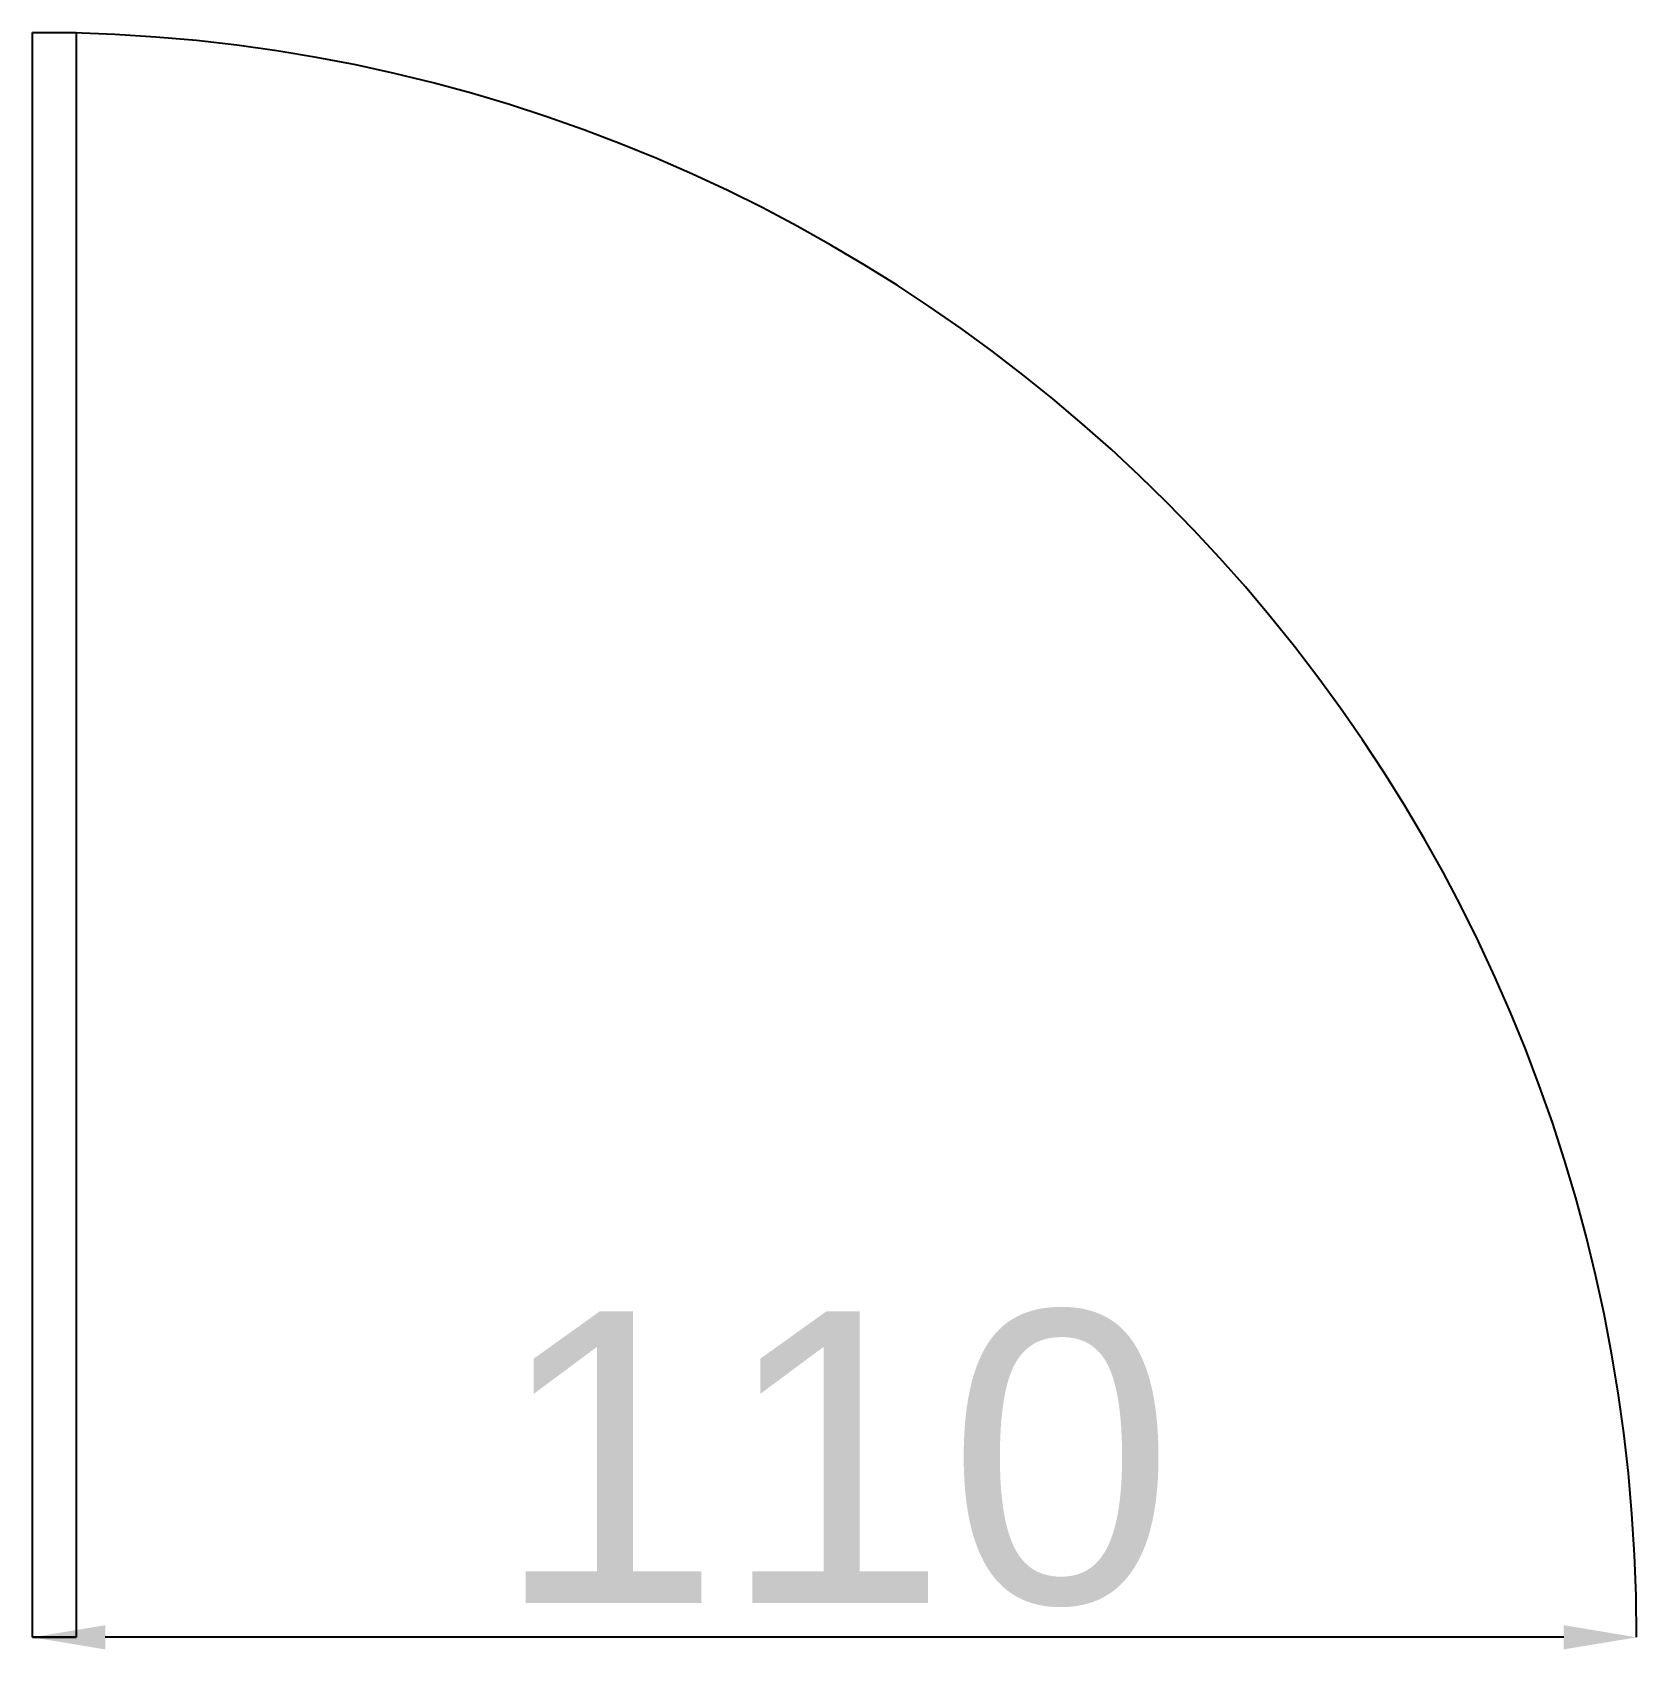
# Model space of a CAD drawing. Header units: millimetres. Extents: x 0 to 110, y -1 to 110.
import ezdxf

# ---------------------------------------------------------------- set-up
doc = ezdxf.new("R2010")
doc.units = ezdxf.units.MM
doc.header["$LTSCALE"] = 0.5
doc.header["$PDMODE"] = 34
doc.header["$PDSIZE"] = -1
doc.layers.add('COTA', color=1, linetype='Continuous')
doc.styles.add('Arial Normal', font='arial.ttf')
doc.dimstyles.new('1-50', dxfattribs={"dimscale": 0, "dimtxt": 7.5, "dimasz": 5, "dimexe": 5, "dimexo": 5, "dimgap": 2, "dimtad": 1, "dimdec": 0, "dimdsep": 46, "dimtxsty": 'Arial Normal', "dimcen": 10, "dimdle": 10, "dimclrd": 30, "dimclre": 30, "dimclrt": 2, "dimadec": 0, "dimazin": 0, "dimtfac": 1, "dimtdec": 0, "dimtmove": 1, "dimatfit": 3, "dimldrblk": 'OPEN30', "dimfxl": 1, "dimtolj": 1, "dimtzin": 0, "dimarcsym": 0})

# ---------------------------------------------------------------- blocks, each defined once
blk = doc.blocks.new('*D2')
at = {"layer": 'COTA', "linetype": 'ByBlock', "lineweight": -2, "transparency": 16777216}
blk.add_line((626277.56, 105338.19), (626177.56, 105338.19), dxfattribs=at)
at = {"layer": 'COTA', "linetype": 'ByBlock', "transparency": 16777216}
for points in [[(626177.56, 105339.02), (626177.56, 105337.36), (626172.56, 105338.19)], [(626277.56, 105339.02), (626277.56, 105337.36), (626282.56, 105338.19)]]:
    blk.add_solid(points, dxfattribs=at)
at = {"layer": 'DEFPOINTS', "color": 0, "linetype": 'ByBlock', "transparency": 16777216}
for p in [(626172.56, 105338.19), (626172.56, 105338.19), (626282.56, 105338.19)]:
    blk.add_point(p, dxfattribs=at)
at = {"layer": 'COTA', "linetype": 'ByBlock', "transparency": 16777216, "insert": (626227.56, 105350.4), "char_height": 20, "attachment_point": 5, "style": 'Arial Normal'}
blk.add_mtext('\\A1;110', dxfattribs=at)
blk = doc.blocks.new('_Open30')
at = {"color": 0, "linetype": 'ByBlock', "lineweight": -2}
for p, q in [((-1, 0.268), (0, 0)), ((0, 0), (-1, -0.268)), ((0, 0), (-1, 0))]:
    blk.add_line(p, q, dxfattribs=at)

msp = doc.modelspace()

# ---------------------------------------------------------------- linework, layer by layer
at = {"color": 8}
for p, q in [((0, 0), (0, 110)), ((3, 110), (3, 0)), ((0, 0), (3, 0)), ((3, 0), (0, 0))]:
    msp.add_line(p, q, dxfattribs=at)
at = {"color": 4}
msp.add_line((0, 110), (3, 110), dxfattribs=at)
at = {"color": 8}
msp.add_arc((0, 0), 110, 0, 90, dxfattribs=at)

# ---------------------------------------------------------------- dimensions: what is measured, and where the dimension line sits
at = {"layer": 'COTA', "linetype": 'ByBlock'}
dim = msp.add_linear_dim(base=(0, 0), p1=(110, 0), p2=(0, 0), angle=180, dimstyle='1-50', override={"dimscale": 1, "dimtxt": 20, "dimclrd": 256, "dimclre": 256, "dimclrt": 256}, dxfattribs=at)
dim.commit()
dim.dimension.update_dxf_attribs({"geometry": '*D2', "text_midpoint": (55, 12.21), "insert": (-626172.56, -105338.19)})

doc.saveas('drawing.dxf')
